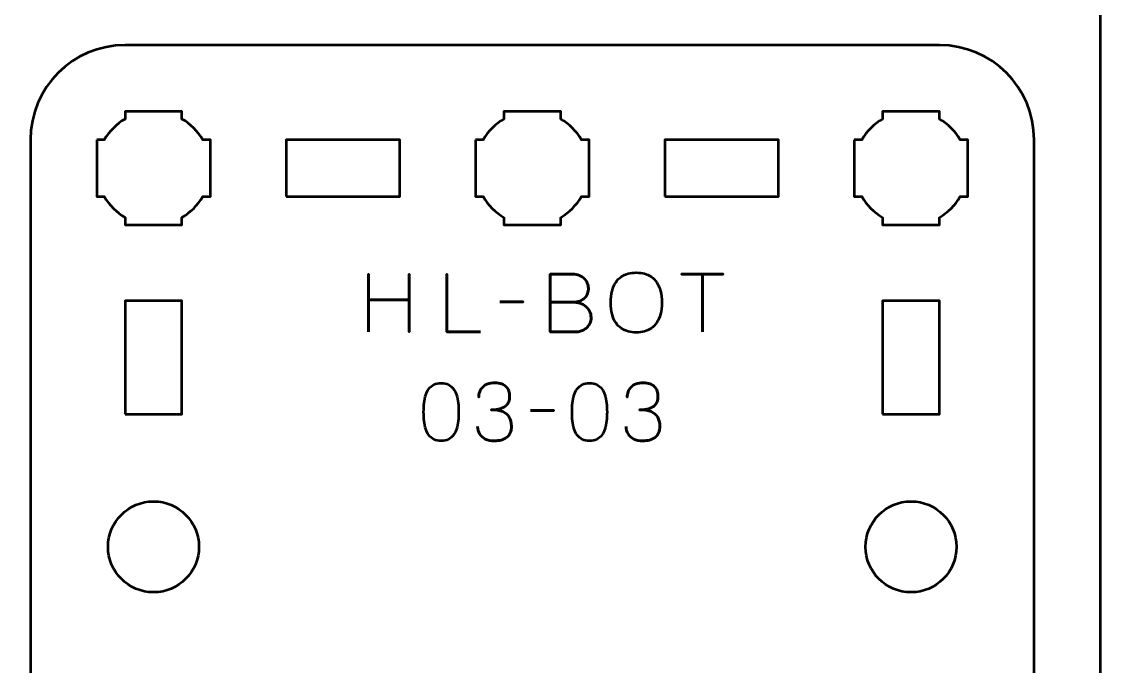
# Model space of a CAD drawing. Header units: centimetres. Extents: x -21 to 0, y -29.7 to 0.
# Drawn here: x -5.7 to 0, y -26.28 to -22.88 of the extents above; entities that cross this region are included whole.
import ezdxf

# ---------------------------------------------------------------- set-up
doc = ezdxf.new("R2010")
doc.units = ezdxf.units.CM
doc.header["$MEASUREMENT"] = 0
doc.layers.add('Layer 1', color=7, linetype='Continuous')

msp = doc.modelspace()

# ---------------------------------------------------------------- linework, layer by layer
at = {"layer": 'Layer 1', "lineweight": 53}
for points in [[(-5.15, -24.95), (-4.85, -24.95), (-4.85, -24.35), (-5.15, -24.35), (-5.15, -24.95)], [(-1.15, -24.95), (-0.85, -24.95), (-0.85, -24.35), (-1.15, -24.35), (-1.15, -24.95)]]:
    msp.add_lwpolyline(points, close=True, dxfattribs=at)
for centre in [(-5, -25.65), (-1, -25.65)]:
    msp.add_ellipse(centre, major_axis=(0, 0.24), ratio=1, dxfattribs=at)
at = {"layer": 'Layer 1', "color": 1, "lineweight": 53}
msp.add_open_spline([(-21.00003, -29.19995), (-21.00003, -29.19995), (-21.00003, -2.89992), (-21.00003, -2.89992), (-21.00003, -2.89992), (-21.00003, -2.81709), (-20.93286, -2.74992), (-20.85003, -2.74992), (-20.85003, -2.74992), (-20.7672, -2.74992), (-20.70003, -2.68275), (-20.70003, -2.59992), (-20.70003, -2.59992), (-20.70003, -2.51709), (-20.7672, -2.44992), (-20.85003, -2.44992), (-20.85003, -2.44992), (-20.93286, -2.44992), (-21.00003, -2.38275), (-21.00003, -2.29992), (-21.00003, -2.29992), (-21.00003, -2.21709), (-20.93286, -2.14992), (-20.85003, -2.14992), (-20.85003, -2.14992), (-20.7672, -2.14992), (-20.70003, -2.08275), (-20.70003, -1.99992), (-20.70003, -1.99992), (-20.70003, -1.91709), (-20.7672, -1.84992), (-20.85003, -1.84992), (-20.85003, -1.84992), (-20.93286, -1.84992), (-21.00003, -1.78275), (-21.00003, -1.69992), (-21.00003, -1.69992), (-21.00003, -1.61709), (-20.93286, -1.54992), (-20.85003, -1.54992), (-20.85003, -1.54992), (-20.7672, -1.54992), (-20.70003, -1.48275), (-20.70003, -1.39992), (-20.70003, -1.39992), (-20.70003, -1.31709), (-20.7672, -1.24992), (-20.85003, -1.24992), (-20.85003, -1.24992), (-20.93286, -1.24992), (-21.00003, -1.18275), (-21.00003, -1.09992), (-21.00003, -1.09992), (-21.00003, -1.09992), (-21.00003, -0.49992), (-21.00003, -0.49992), (-21.00003, -0.49992), (-21.00003, -0.22295), (-20.77694, 0.00004), (-20.49994, 0.00004), (-20.49994, 0.00004), (-20.49994, 0.00004), (-0.50008, 0.00004), (-0.50008, 0.00004), (-0.50008, 0.00004), (-0.22294, 0.00004), (0.00002, -0.22295), (0.00002, -0.49992), (0.00002, -0.49992), (0.00002, -0.49992), (0.00002, -29.19995), (0.00002, -29.19995), (0.00002, -29.19995), (0.00002, -29.47695), (-0.22294, -29.70004), (-0.50008, -29.70004), (-0.50008, -29.70004), (-0.50008, -29.70004), (-20.49994, -29.70004), (-20.49994, -29.70004), (-20.49994, -29.70004), (-20.77694, -29.70004), (-21.00003, -29.47695), (-21.00003, -29.19995)], degree=3, knots=[0, 0, 0, 0, 0.047619, 0.047619, 0.047619, 0.047619, 0.0952381, 0.0952381, 0.0952381, 0.0952381, 0.1428571, 0.1428571, 0.1428571, 0.1428571, 0.1904762, 0.1904762, 0.1904762, 0.1904762, 0.2380952, 0.2380952, 0.2380952, 0.2380952, 0.2857143, 0.2857143, 0.2857143, 0.2857143, 0.3333333, 0.3333333, 0.3333333, 0.3333333, 0.3809524, 0.3809524, 0.3809524, 0.3809524, 0.4285714, 0.4285714, 0.4285714, 0.4285714, 0.4761905, 0.4761905, 0.4761905, 0.4761905, 0.5238095, 0.5238095, 0.5238095, 0.5238095, 0.5714286, 0.5714286, 0.5714286, 0.5714286, 0.6190476, 0.6190476, 0.6190476, 0.6190476, 0.6666667, 0.6666667, 0.6666667, 0.6666667, 0.7142857, 0.7142857, 0.7142857, 0.7142857, 0.7619048, 0.7619048, 0.7619048, 0.7619048, 0.8095238, 0.8095238, 0.8095238, 0.8095238, 0.8571429, 0.8571429, 0.8571429, 0.8571429, 0.9047619, 0.9047619, 0.9047619, 0.9047619, 0.952381, 0.952381, 0.952381, 0.952381, 1, 1, 1, 1], dxfattribs=at)
at = {"layer": 'Layer 1', "color": 3, "lineweight": 53}
msp.add_open_spline([(-5.65, -27.8), (-5.65, -27.8), (-5.65, -23.5), (-5.65, -23.5), (-5.65, -23.5), (-5.65, -23.22391), (-5.42609, -23), (-5.15, -23), (-5.15, -23), (-5.15, -23), (-0.85, -23), (-0.85, -23), (-0.85, -23), (-0.57391, -23), (-0.35, -23.22391), (-0.35, -23.5), (-0.35, -23.5), (-0.35, -23.5), (-0.35, -27.8), (-0.35, -27.8), (-0.35, -27.8), (-0.35, -28.07609), (-0.57391, -28.3), (-0.85, -28.3), (-0.85, -28.3), (-0.85, -28.3), (-5.15, -28.3), (-5.15, -28.3), (-5.15, -28.3), (-5.42609, -28.3), (-5.65, -28.07609), (-5.65, -27.8)], degree=3, knots=[0, 0, 0, 0, 0.125, 0.125, 0.125, 0.125, 0.25, 0.25, 0.25, 0.25, 0.375, 0.375, 0.375, 0.375, 0.5, 0.5, 0.5, 0.5, 0.625, 0.625, 0.625, 0.625, 0.75, 0.75, 0.75, 0.75, 0.875, 0.875, 0.875, 0.875, 1, 1, 1, 1], dxfattribs=at)
at = {"layer": 'Layer 1', "lineweight": 53}
for points, knots in [([(-5.3, -23.5), (-5.3, -23.5), (-5.25985, -23.5), (-5.25985, -23.5), (-5.25985, -23.5), (-5.2335, -23.45447), (-5.19553, -23.4165), (-5.15, -23.39015), (-5.15, -23.39015), (-5.15, -23.39015), (-5.15, -23.35), (-5.15, -23.35), (-5.15, -23.35), (-5.15, -23.35), (-5, -23.35), (-5, -23.35), (-5, -23.35), (-5, -23.35), (-4.85, -23.35), (-4.85, -23.35), (-4.85, -23.35), (-4.85, -23.35), (-4.85, -23.39015), (-4.85, -23.39015), (-4.85, -23.39015), (-4.80447, -23.4165), (-4.7665, -23.45447), (-4.74015, -23.5), (-4.74015, -23.5), (-4.74015, -23.5), (-4.7, -23.5), (-4.7, -23.5), (-4.7, -23.5), (-4.7, -23.5), (-4.7, -23.65), (-4.7, -23.65), (-4.7, -23.65), (-4.7, -23.65), (-4.7, -23.8), (-4.7, -23.8), (-4.7, -23.8), (-4.7, -23.8), (-4.74015, -23.8), (-4.74015, -23.8), (-4.74015, -23.8), (-4.7665, -23.84553), (-4.80447, -23.8835), (-4.85, -23.90985), (-4.85, -23.90985), (-4.85, -23.90985), (-4.85, -23.95), (-4.85, -23.95), (-4.85, -23.95), (-4.85, -23.95), (-5, -23.95), (-5, -23.95), (-5, -23.95), (-5, -23.95), (-5.15, -23.95), (-5.15, -23.95), (-5.15, -23.95), (-5.15, -23.95), (-5.15, -23.90985), (-5.15, -23.90985), (-5.15, -23.90985), (-5.19553, -23.8835), (-5.2335, -23.84553), (-5.25985, -23.8), (-5.25985, -23.8), (-5.25985, -23.8), (-5.3, -23.8), (-5.3, -23.8), (-5.3, -23.8), (-5.3, -23.8), (-5.3, -23.65), (-5.3, -23.65), (-5.3, -23.65), (-5.3, -23.65), (-5.3, -23.5), (-5.3, -23.5)], [0, 0, 0, 0, 0.05, 0.05, 0.05, 0.05, 0.1, 0.1, 0.1, 0.1, 0.15, 0.15, 0.15, 0.15, 0.2, 0.2, 0.2, 0.2, 0.25, 0.25, 0.25, 0.25, 0.3, 0.3, 0.3, 0.3, 0.35, 0.35, 0.35, 0.35, 0.4, 0.4, 0.4, 0.4, 0.45, 0.45, 0.45, 0.45, 0.5, 0.5, 0.5, 0.5, 0.55, 0.55, 0.55, 0.55, 0.6, 0.6, 0.6, 0.6, 0.65, 0.65, 0.65, 0.65, 0.7, 0.7, 0.7, 0.7, 0.75, 0.75, 0.75, 0.75, 0.8, 0.8, 0.8, 0.8, 0.85, 0.85, 0.85, 0.85, 0.9, 0.9, 0.9, 0.9, 0.95, 0.95, 0.95, 0.95, 1, 1, 1, 1]), ([(-3.3, -23.5), (-3.3, -23.5), (-3.25985, -23.5), (-3.25985, -23.5), (-3.25985, -23.5), (-3.2335, -23.45447), (-3.19553, -23.4165), (-3.15, -23.39015), (-3.15, -23.39015), (-3.15, -23.39015), (-3.15, -23.35), (-3.15, -23.35), (-3.15, -23.35), (-3.15, -23.35), (-3, -23.35), (-3, -23.35), (-3, -23.35), (-3, -23.35), (-2.85, -23.35), (-2.85, -23.35), (-2.85, -23.35), (-2.85, -23.35), (-2.85, -23.39015), (-2.85, -23.39015), (-2.85, -23.39015), (-2.80447, -23.4165), (-2.7665, -23.45447), (-2.74015, -23.5), (-2.74015, -23.5), (-2.74015, -23.5), (-2.7, -23.5), (-2.7, -23.5), (-2.7, -23.5), (-2.7, -23.5), (-2.7, -23.65), (-2.7, -23.65), (-2.7, -23.65), (-2.7, -23.65), (-2.7, -23.8), (-2.7, -23.8), (-2.7, -23.8), (-2.7, -23.8), (-2.74015, -23.8), (-2.74015, -23.8), (-2.74015, -23.8), (-2.7665, -23.84553), (-2.80447, -23.8835), (-2.85, -23.90985), (-2.85, -23.90985), (-2.85, -23.90985), (-2.85, -23.95), (-2.85, -23.95), (-2.85, -23.95), (-2.85, -23.95), (-3, -23.95), (-3, -23.95), (-3, -23.95), (-3, -23.95), (-3.15, -23.95), (-3.15, -23.95), (-3.15, -23.95), (-3.15, -23.95), (-3.15, -23.90985), (-3.15, -23.90985), (-3.15, -23.90985), (-3.19553, -23.8835), (-3.2335, -23.84553), (-3.25985, -23.8), (-3.25985, -23.8), (-3.25985, -23.8), (-3.3, -23.8), (-3.3, -23.8), (-3.3, -23.8), (-3.3, -23.8), (-3.3, -23.65), (-3.3, -23.65), (-3.3, -23.65), (-3.3, -23.65), (-3.3, -23.5), (-3.3, -23.5)], [0, 0, 0, 0, 0.05, 0.05, 0.05, 0.05, 0.1, 0.1, 0.1, 0.1, 0.15, 0.15, 0.15, 0.15, 0.2, 0.2, 0.2, 0.2, 0.25, 0.25, 0.25, 0.25, 0.3, 0.3, 0.3, 0.3, 0.35, 0.35, 0.35, 0.35, 0.4, 0.4, 0.4, 0.4, 0.45, 0.45, 0.45, 0.45, 0.5, 0.5, 0.5, 0.5, 0.55, 0.55, 0.55, 0.55, 0.6, 0.6, 0.6, 0.6, 0.65, 0.65, 0.65, 0.65, 0.7, 0.7, 0.7, 0.7, 0.75, 0.75, 0.75, 0.75, 0.8, 0.8, 0.8, 0.8, 0.85, 0.85, 0.85, 0.85, 0.9, 0.9, 0.9, 0.9, 0.95, 0.95, 0.95, 0.95, 1, 1, 1, 1]), ([(-1.3, -23.5), (-1.3, -23.5), (-1.25985, -23.5), (-1.25985, -23.5), (-1.25985, -23.5), (-1.2335, -23.45447), (-1.19553, -23.4165), (-1.15, -23.39015), (-1.15, -23.39015), (-1.15, -23.39015), (-1.15, -23.35), (-1.15, -23.35), (-1.15, -23.35), (-1.15, -23.35), (-1, -23.35), (-1, -23.35), (-1, -23.35), (-1, -23.35), (-0.85, -23.35), (-0.85, -23.35), (-0.85, -23.35), (-0.85, -23.35), (-0.85, -23.39015), (-0.85, -23.39015), (-0.85, -23.39015), (-0.80447, -23.4165), (-0.7665, -23.45447), (-0.74015, -23.5), (-0.74015, -23.5), (-0.74015, -23.5), (-0.7, -23.5), (-0.7, -23.5), (-0.7, -23.5), (-0.7, -23.5), (-0.7, -23.65), (-0.7, -23.65), (-0.7, -23.65), (-0.7, -23.65), (-0.7, -23.8), (-0.7, -23.8), (-0.7, -23.8), (-0.7, -23.8), (-0.74015, -23.8), (-0.74015, -23.8), (-0.74015, -23.8), (-0.7665, -23.84553), (-0.80447, -23.8835), (-0.85, -23.90985), (-0.85, -23.90985), (-0.85, -23.90985), (-0.85, -23.95), (-0.85, -23.95), (-0.85, -23.95), (-0.85, -23.95), (-1, -23.95), (-1, -23.95), (-1, -23.95), (-1, -23.95), (-1.15, -23.95), (-1.15, -23.95), (-1.15, -23.95), (-1.15, -23.95), (-1.15, -23.90985), (-1.15, -23.90985), (-1.15, -23.90985), (-1.19553, -23.8835), (-1.2335, -23.84553), (-1.25985, -23.8), (-1.25985, -23.8), (-1.25985, -23.8), (-1.3, -23.8), (-1.3, -23.8), (-1.3, -23.8), (-1.3, -23.8), (-1.3, -23.65), (-1.3, -23.65), (-1.3, -23.65), (-1.3, -23.65), (-1.3, -23.5), (-1.3, -23.5)], [0, 0, 0, 0, 0.05, 0.05, 0.05, 0.05, 0.1, 0.1, 0.1, 0.1, 0.15, 0.15, 0.15, 0.15, 0.2, 0.2, 0.2, 0.2, 0.25, 0.25, 0.25, 0.25, 0.3, 0.3, 0.3, 0.3, 0.35, 0.35, 0.35, 0.35, 0.4, 0.4, 0.4, 0.4, 0.45, 0.45, 0.45, 0.45, 0.5, 0.5, 0.5, 0.5, 0.55, 0.55, 0.55, 0.55, 0.6, 0.6, 0.6, 0.6, 0.65, 0.65, 0.65, 0.65, 0.7, 0.7, 0.7, 0.7, 0.75, 0.75, 0.75, 0.75, 0.8, 0.8, 0.8, 0.8, 0.85, 0.85, 0.85, 0.85, 0.9, 0.9, 0.9, 0.9, 0.95, 0.95, 0.95, 0.95, 1, 1, 1, 1]), ([(-4.3, -23.8), (-4.3, -23.8), (-4.3, -23.5), (-4.3, -23.5), (-4.3, -23.5), (-4.3, -23.5), (-3.7, -23.5), (-3.7, -23.5), (-3.7, -23.5), (-3.7, -23.5), (-3.7, -23.8), (-3.7, -23.8), (-3.7, -23.8), (-3.7, -23.8), (-4.3, -23.8), (-4.3, -23.8)], [0, 0, 0, 0, 0.25, 0.25, 0.25, 0.25, 0.5, 0.5, 0.5, 0.5, 0.75, 0.75, 0.75, 0.75, 1, 1, 1, 1]), ([(-2.3, -23.8), (-2.3, -23.8), (-2.3, -23.5), (-2.3, -23.5), (-2.3, -23.5), (-2.3, -23.5), (-1.7, -23.5), (-1.7, -23.5), (-1.7, -23.5), (-1.7, -23.5), (-1.7, -23.8), (-1.7, -23.8), (-1.7, -23.8), (-1.7, -23.8), (-2.3, -23.8), (-2.3, -23.8)], [0, 0, 0, 0, 0.25, 0.25, 0.25, 0.25, 0.5, 0.5, 0.5, 0.5, 0.75, 0.75, 0.75, 0.75, 1, 1, 1, 1])]:
    msp.add_open_spline(points, degree=3, knots=knots, dxfattribs=at)
at = {"layer": 'Layer 1', "color": 5, "lineweight": 53}
for points, knots in [([(-3.86507, -24.51494), (-3.86507, -24.51494), (-3.86507, -24.34603), (-3.86507, -24.34603), (-3.86507, -24.34603), (-3.86507, -24.34603), (-3.6496, -24.34603), (-3.6496, -24.34603), (-3.6496, -24.34603), (-3.6496, -24.34603), (-3.6496, -24.51494), (-3.6496, -24.51494), (-3.6496, -24.51494), (-3.6496, -24.51494), (-3.6496, -24.21014), (-3.6496, -24.21014), (-3.6496, -24.21014), (-3.6496, -24.21014), (-3.6496, -24.34603), (-3.6496, -24.34603), (-3.6496, -24.34603), (-3.6496, -24.34603), (-3.86507, -24.34603), (-3.86507, -24.34603), (-3.86507, -24.34603), (-3.86507, -24.34603), (-3.86507, -24.21014), (-3.86507, -24.21014), (-3.86507, -24.21014), (-3.86507, -24.21014), (-3.86507, -24.51494), (-3.86507, -24.51494)], [0, 0, 0, 0, 0.125, 0.125, 0.125, 0.125, 0.25, 0.25, 0.25, 0.25, 0.375, 0.375, 0.375, 0.375, 0.5, 0.5, 0.5, 0.5, 0.625, 0.625, 0.625, 0.625, 0.75, 0.75, 0.75, 0.75, 0.875, 0.875, 0.875, 0.875, 1, 1, 1, 1]), ([(-3.27368, -24.51494), (-3.27368, -24.51494), (-3.4519, -24.51494), (-3.4519, -24.51494), (-3.4519, -24.51494), (-3.4519, -24.51494), (-3.4519, -24.20972), (-3.4519, -24.20972), (-3.4519, -24.20972), (-3.4519, -24.20972), (-3.4519, -24.51494), (-3.4519, -24.51494), (-3.4519, -24.51494), (-3.4519, -24.51494), (-3.27368, -24.51494), (-3.27368, -24.51494)], [0, 0, 0, 0, 0.25, 0.25, 0.25, 0.25, 0.5, 0.5, 0.5, 0.5, 0.75, 0.75, 0.75, 0.75, 1, 1, 1, 1]), ([(-2.90581, -24.35788), (-2.90581, -24.35788), (-2.78855, -24.35788), (-2.78855, -24.35788), (-2.78855, -24.35788), (-2.77331, -24.35781), (-2.76033, -24.3557), (-2.74939, -24.35153), (-2.74939, -24.35153), (-2.73852, -24.34744), (-2.72971, -24.34187), (-2.72286, -24.33488), (-2.72286, -24.33488), (-2.71602, -24.3279), (-2.71108, -24.32), (-2.70797, -24.31125), (-2.70797, -24.31125), (-2.70494, -24.30257), (-2.70353, -24.29354), (-2.70388, -24.28423), (-2.70388, -24.28423), (-2.70431, -24.27491), (-2.70628, -24.26588), (-2.70981, -24.25706), (-2.70981, -24.25706), (-2.71327, -24.24824), (-2.71849, -24.24027), (-2.72533, -24.23314), (-2.72533, -24.23314), (-2.73217, -24.22602), (-2.74071, -24.22037), (-2.75108, -24.21621), (-2.75108, -24.21621), (-2.76146, -24.21198), (-2.77366, -24.20979), (-2.7877, -24.20972), (-2.7877, -24.20972), (-2.7877, -24.20972), (-2.90581, -24.20972), (-2.90581, -24.20972), (-2.90581, -24.20972), (-2.90581, -24.20972), (-2.90581, -24.51494), (-2.90581, -24.51494), (-2.90581, -24.51494), (-2.90581, -24.51494), (-2.77585, -24.51494), (-2.77585, -24.51494), (-2.77585, -24.51494), (-2.76371, -24.51494), (-2.75242, -24.51318), (-2.74198, -24.50972), (-2.74198, -24.50972), (-2.73154, -24.50619), (-2.72244, -24.50118), (-2.71454, -24.49448), (-2.71454, -24.49448), (-2.7067, -24.48785), (-2.70057, -24.4798), (-2.69619, -24.47028), (-2.69619, -24.47028), (-2.69182, -24.46075), (-2.68956, -24.44996), (-2.68949, -24.43789), (-2.68949, -24.43789), (-2.68977, -24.42576), (-2.69231, -24.41482), (-2.69718, -24.40502), (-2.69718, -24.40502), (-2.70205, -24.39521), (-2.70882, -24.38681), (-2.71757, -24.37976), (-2.71757, -24.37976), (-2.72632, -24.37277), (-2.73676, -24.36734), (-2.74876, -24.3636), (-2.74876, -24.3636), (-2.76075, -24.35986), (-2.77401, -24.35796), (-2.78855, -24.35788), (-2.78855, -24.35788), (-2.77401, -24.35796), (-2.76075, -24.35986), (-2.74876, -24.3636), (-2.74876, -24.3636), (-2.73676, -24.36734), (-2.72632, -24.37277), (-2.71757, -24.37976), (-2.71757, -24.37976), (-2.70882, -24.38681), (-2.70205, -24.39521), (-2.69718, -24.40502), (-2.69718, -24.40502), (-2.69231, -24.41482), (-2.68977, -24.42576), (-2.68949, -24.43789), (-2.68949, -24.43789), (-2.68956, -24.44996), (-2.69182, -24.46075), (-2.69619, -24.47028), (-2.69619, -24.47028), (-2.70057, -24.4798), (-2.7067, -24.48785), (-2.71454, -24.49448), (-2.71454, -24.49448), (-2.72244, -24.50118), (-2.73154, -24.50619), (-2.74198, -24.50972), (-2.74198, -24.50972), (-2.75242, -24.51318), (-2.76371, -24.51494), (-2.77585, -24.51494), (-2.77585, -24.51494), (-2.77585, -24.51494), (-2.90581, -24.51494), (-2.90581, -24.51494), (-2.90581, -24.51494), (-2.90581, -24.51494), (-2.90581, -24.20972), (-2.90581, -24.20972), (-2.90581, -24.20972), (-2.90581, -24.20972), (-2.7877, -24.20972), (-2.7877, -24.20972), (-2.7877, -24.20972), (-2.77366, -24.20979), (-2.76146, -24.21198), (-2.75108, -24.21621), (-2.75108, -24.21621), (-2.74071, -24.22037), (-2.73217, -24.22602), (-2.72533, -24.23314), (-2.72533, -24.23314), (-2.71849, -24.24027), (-2.71327, -24.24824), (-2.70981, -24.25706), (-2.70981, -24.25706), (-2.70628, -24.26588), (-2.70431, -24.27491), (-2.70388, -24.28423), (-2.70388, -24.28423), (-2.70353, -24.29354), (-2.70494, -24.30257), (-2.70797, -24.31125), (-2.70797, -24.31125), (-2.71108, -24.32), (-2.71602, -24.3279), (-2.72286, -24.33488), (-2.72286, -24.33488), (-2.72971, -24.34187), (-2.73852, -24.34744), (-2.74939, -24.35153), (-2.74939, -24.35153), (-2.76033, -24.3557), (-2.77331, -24.35781), (-2.78855, -24.35788), (-2.78855, -24.35788), (-2.78855, -24.35788), (-2.90581, -24.35788), (-2.90581, -24.35788)], [0, 0, 0, 0, 0.025, 0.025, 0.025, 0.025, 0.05, 0.05, 0.05, 0.05, 0.075, 0.075, 0.075, 0.075, 0.1, 0.1, 0.1, 0.1, 0.125, 0.125, 0.125, 0.125, 0.15, 0.15, 0.15, 0.15, 0.175, 0.175, 0.175, 0.175, 0.2, 0.2, 0.2, 0.2, 0.225, 0.225, 0.225, 0.225, 0.25, 0.25, 0.25, 0.25, 0.275, 0.275, 0.275, 0.275, 0.3, 0.3, 0.3, 0.3, 0.325, 0.325, 0.325, 0.325, 0.35, 0.35, 0.35, 0.35, 0.375, 0.375, 0.375, 0.375, 0.4, 0.4, 0.4, 0.4, 0.425, 0.425, 0.425, 0.425, 0.45, 0.45, 0.45, 0.45, 0.475, 0.475, 0.475, 0.475, 0.5, 0.5, 0.5, 0.5, 0.525, 0.525, 0.525, 0.525, 0.55, 0.55, 0.55, 0.55, 0.575, 0.575, 0.575, 0.575, 0.6, 0.6, 0.6, 0.6, 0.625, 0.625, 0.625, 0.625, 0.65, 0.65, 0.65, 0.65, 0.675, 0.675, 0.675, 0.675, 0.7, 0.7, 0.7, 0.7, 0.725, 0.725, 0.725, 0.725, 0.75, 0.75, 0.75, 0.75, 0.775, 0.775, 0.775, 0.775, 0.8, 0.8, 0.8, 0.8, 0.825, 0.825, 0.825, 0.825, 0.85, 0.85, 0.85, 0.85, 0.875, 0.875, 0.875, 0.875, 0.9, 0.9, 0.9, 0.9, 0.925, 0.925, 0.925, 0.925, 0.95, 0.95, 0.95, 0.95, 0.975, 0.975, 0.975, 0.975, 1, 1, 1, 1]), ([(-2.45073, -24.51748), (-2.43584, -24.51755), (-2.42173, -24.51579), (-2.40826, -24.51233), (-2.40826, -24.51233), (-2.39485, -24.5088), (-2.38258, -24.5033), (-2.37136, -24.49568), (-2.37136, -24.49568), (-2.36014, -24.48813), (-2.3504, -24.47818), (-2.34215, -24.4659), (-2.34215, -24.4659), (-2.33389, -24.45363), (-2.32754, -24.43874), (-2.32303, -24.42124), (-2.32303, -24.42124), (-2.31844, -24.40375), (-2.31618, -24.38335), (-2.31611, -24.36), (-2.31611, -24.36), (-2.31618, -24.33665), (-2.31844, -24.31626), (-2.32303, -24.29869), (-2.32303, -24.29869), (-2.32754, -24.28112), (-2.33389, -24.26616), (-2.34215, -24.25382), (-2.34215, -24.25382), (-2.3504, -24.24147), (-2.36014, -24.23145), (-2.37136, -24.22376), (-2.37136, -24.22376), (-2.38258, -24.21607), (-2.39485, -24.2105), (-2.40826, -24.2069), (-2.40826, -24.2069), (-2.42173, -24.20337), (-2.43584, -24.20161), (-2.45073, -24.20168), (-2.45073, -24.20168), (-2.46562, -24.20161), (-2.47973, -24.20337), (-2.49321, -24.2069), (-2.49321, -24.2069), (-2.50661, -24.2105), (-2.51889, -24.21607), (-2.53011, -24.22376), (-2.53011, -24.22376), (-2.54132, -24.23145), (-2.55106, -24.24147), (-2.55932, -24.25382), (-2.55932, -24.25382), (-2.56757, -24.26616), (-2.57392, -24.28112), (-2.57844, -24.29869), (-2.57844, -24.29869), (-2.58302, -24.31626), (-2.58528, -24.33665), (-2.58535, -24.36), (-2.58535, -24.36), (-2.58528, -24.38335), (-2.58302, -24.40375), (-2.57844, -24.42124), (-2.57844, -24.42124), (-2.57392, -24.43874), (-2.56757, -24.45363), (-2.55932, -24.4659), (-2.55932, -24.4659), (-2.55106, -24.47818), (-2.54132, -24.48813), (-2.53011, -24.49568), (-2.53011, -24.49568), (-2.51889, -24.5033), (-2.50661, -24.5088), (-2.49321, -24.51233), (-2.49321, -24.51233), (-2.47973, -24.51579), (-2.46562, -24.51755), (-2.45073, -24.51748)], [0, 0, 0, 0, 0.05, 0.05, 0.05, 0.05, 0.1, 0.1, 0.1, 0.1, 0.15, 0.15, 0.15, 0.15, 0.2, 0.2, 0.2, 0.2, 0.25, 0.25, 0.25, 0.25, 0.3, 0.3, 0.3, 0.3, 0.35, 0.35, 0.35, 0.35, 0.4, 0.4, 0.4, 0.4, 0.45, 0.45, 0.45, 0.45, 0.5, 0.5, 0.5, 0.5, 0.55, 0.55, 0.55, 0.55, 0.6, 0.6, 0.6, 0.6, 0.65, 0.65, 0.65, 0.65, 0.7, 0.7, 0.7, 0.7, 0.75, 0.75, 0.75, 0.75, 0.8, 0.8, 0.8, 0.8, 0.85, 0.85, 0.85, 0.85, 0.9, 0.9, 0.9, 0.9, 0.95, 0.95, 0.95, 0.95, 1, 1, 1, 1]), ([(-2.45073, -24.51748), (-2.43584, -24.51755), (-2.42173, -24.51579), (-2.40826, -24.51233), (-2.40826, -24.51233), (-2.39485, -24.5088), (-2.38258, -24.5033), (-2.37136, -24.49568), (-2.37136, -24.49568), (-2.36014, -24.48813), (-2.3504, -24.47818), (-2.34215, -24.4659), (-2.34215, -24.4659), (-2.33389, -24.45363), (-2.32754, -24.43874), (-2.32303, -24.42124), (-2.32303, -24.42124), (-2.31844, -24.40375), (-2.31618, -24.38335), (-2.31611, -24.36), (-2.31611, -24.36), (-2.31618, -24.33665), (-2.31844, -24.31626), (-2.32303, -24.29869), (-2.32303, -24.29869), (-2.32754, -24.28112), (-2.33389, -24.26616), (-2.34215, -24.25382), (-2.34215, -24.25382), (-2.3504, -24.24147), (-2.36014, -24.23145), (-2.37136, -24.22376), (-2.37136, -24.22376), (-2.38258, -24.21607), (-2.39485, -24.2105), (-2.40826, -24.2069), (-2.40826, -24.2069), (-2.42173, -24.20337), (-2.43584, -24.20161), (-2.45073, -24.20168), (-2.45073, -24.20168), (-2.46562, -24.20161), (-2.47973, -24.20337), (-2.49321, -24.2069), (-2.49321, -24.2069), (-2.50661, -24.2105), (-2.51889, -24.21607), (-2.53011, -24.22376), (-2.53011, -24.22376), (-2.54132, -24.23145), (-2.55106, -24.24147), (-2.55932, -24.25382), (-2.55932, -24.25382), (-2.56757, -24.26616), (-2.57392, -24.28112), (-2.57844, -24.29869), (-2.57844, -24.29869), (-2.58302, -24.31626), (-2.58528, -24.33665), (-2.58535, -24.36), (-2.58535, -24.36), (-2.58528, -24.38335), (-2.58302, -24.40375), (-2.57844, -24.42124), (-2.57844, -24.42124), (-2.57392, -24.43874), (-2.56757, -24.45363), (-2.55932, -24.4659), (-2.55932, -24.4659), (-2.55106, -24.47818), (-2.54132, -24.48813), (-2.53011, -24.49568), (-2.53011, -24.49568), (-2.51889, -24.5033), (-2.50661, -24.5088), (-2.49321, -24.51233), (-2.49321, -24.51233), (-2.47973, -24.51579), (-2.46562, -24.51755), (-2.45073, -24.51748)], [0, 0, 0, 0, 0.05, 0.05, 0.05, 0.05, 0.1, 0.1, 0.1, 0.1, 0.15, 0.15, 0.15, 0.15, 0.2, 0.2, 0.2, 0.2, 0.25, 0.25, 0.25, 0.25, 0.3, 0.3, 0.3, 0.3, 0.35, 0.35, 0.35, 0.35, 0.4, 0.4, 0.4, 0.4, 0.45, 0.45, 0.45, 0.45, 0.5, 0.5, 0.5, 0.5, 0.55, 0.55, 0.55, 0.55, 0.6, 0.6, 0.6, 0.6, 0.65, 0.65, 0.65, 0.65, 0.7, 0.7, 0.7, 0.7, 0.75, 0.75, 0.75, 0.75, 0.8, 0.8, 0.8, 0.8, 0.85, 0.85, 0.85, 0.85, 0.9, 0.9, 0.9, 0.9, 0.95, 0.95, 0.95, 0.95, 1, 1, 1, 1]), ([(-2.10191, -24.51494), (-2.10191, -24.51494), (-2.10191, -24.20972), (-2.10191, -24.20972), (-2.10191, -24.20972), (-2.10191, -24.20972), (-2.21155, -24.20972), (-2.21155, -24.20972), (-2.21155, -24.20972), (-2.21155, -24.20972), (-1.99142, -24.20972), (-1.99142, -24.20972), (-1.99142, -24.20972), (-1.99142, -24.20972), (-2.10191, -24.20972), (-2.10191, -24.20972), (-2.10191, -24.20972), (-2.10191, -24.20972), (-2.10191, -24.51494), (-2.10191, -24.51494)], [0, 0, 0, 0, 0.2, 0.2, 0.2, 0.2, 0.4, 0.4, 0.4, 0.4, 0.6, 0.6, 0.6, 0.6, 0.8, 0.8, 0.8, 0.8, 1, 1, 1, 1]), ([(-3.17166, -24.35534), (-3.17166, -24.35534), (-3.04847, -24.35534), (-3.04847, -24.35534), (-3.04847, -24.35534), (-3.04847, -24.35534), (-3.17166, -24.35534), (-3.17166, -24.35534)], [0, 0, 0, 0, 0.5, 0.5, 0.5, 0.5, 1, 1, 1, 1]), ([(-3.48132, -25.09025), (-3.46651, -25.09018), (-3.45374, -25.08757), (-3.44308, -25.08249), (-3.44308, -25.08249), (-3.4325, -25.07741), (-3.42368, -25.07014), (-3.41663, -25.0609), (-3.41663, -25.0609), (-3.40964, -25.05159), (-3.40414, -25.04058), (-3.40005, -25.02788), (-3.40005, -25.02788), (-3.39602, -25.01518), (-3.39313, -25.00128), (-3.39151, -24.98604), (-3.39151, -24.98604), (-3.38981, -24.9708), (-3.38897, -24.95478), (-3.38904, -24.93785), (-3.38904, -24.93785), (-3.38897, -24.92099), (-3.38981, -24.90497), (-3.39151, -24.8898), (-3.39151, -24.8898), (-3.39313, -24.87463), (-3.39602, -24.86066), (-3.40005, -24.84796), (-3.40005, -24.84796), (-3.40414, -24.83533), (-3.40964, -24.82433), (-3.41663, -24.81494), (-3.41663, -24.81494), (-3.42368, -24.80563), (-3.4325, -24.79836), (-3.44308, -24.79328), (-3.44308, -24.79328), (-3.45374, -24.78813), (-3.46651, -24.78552), (-3.48132, -24.78545), (-3.48132, -24.78545), (-3.49614, -24.78552), (-3.50891, -24.78813), (-3.51957, -24.79328), (-3.51957, -24.79328), (-3.53015, -24.79836), (-3.53897, -24.80563), (-3.54602, -24.81494), (-3.54602, -24.81494), (-3.55301, -24.82433), (-3.55851, -24.83533), (-3.5626, -24.84796), (-3.5626, -24.84796), (-3.56663, -24.86066), (-3.56952, -24.87463), (-3.57114, -24.8898), (-3.57114, -24.8898), (-3.57283, -24.90497), (-3.57368, -24.92099), (-3.57361, -24.93785), (-3.57361, -24.93785), (-3.57368, -24.95478), (-3.57283, -24.9708), (-3.57114, -24.98604), (-3.57114, -24.98604), (-3.56952, -25.00128), (-3.56663, -25.01518), (-3.5626, -25.02788), (-3.5626, -25.02788), (-3.55851, -25.04058), (-3.55301, -25.05159), (-3.54602, -25.0609), (-3.54602, -25.0609), (-3.53897, -25.07014), (-3.53015, -25.07741), (-3.51957, -25.08249), (-3.51957, -25.08249), (-3.50891, -25.08757), (-3.49614, -25.09018), (-3.48132, -25.09025)], [0, 0, 0, 0, 0.05, 0.05, 0.05, 0.05, 0.1, 0.1, 0.1, 0.1, 0.15, 0.15, 0.15, 0.15, 0.2, 0.2, 0.2, 0.2, 0.25, 0.25, 0.25, 0.25, 0.3, 0.3, 0.3, 0.3, 0.35, 0.35, 0.35, 0.35, 0.4, 0.4, 0.4, 0.4, 0.45, 0.45, 0.45, 0.45, 0.5, 0.5, 0.5, 0.5, 0.55, 0.55, 0.55, 0.55, 0.6, 0.6, 0.6, 0.6, 0.65, 0.65, 0.65, 0.65, 0.7, 0.7, 0.7, 0.7, 0.75, 0.75, 0.75, 0.75, 0.8, 0.8, 0.8, 0.8, 0.85, 0.85, 0.85, 0.85, 0.9, 0.9, 0.9, 0.9, 0.95, 0.95, 0.95, 0.95, 1, 1, 1, 1]), ([(-3.48132, -25.09025), (-3.46651, -25.09018), (-3.45374, -25.08757), (-3.44308, -25.08249), (-3.44308, -25.08249), (-3.4325, -25.07741), (-3.42368, -25.07014), (-3.41663, -25.0609), (-3.41663, -25.0609), (-3.40964, -25.05159), (-3.40414, -25.04058), (-3.40005, -25.02788), (-3.40005, -25.02788), (-3.39602, -25.01518), (-3.39313, -25.00128), (-3.39151, -24.98604), (-3.39151, -24.98604), (-3.38981, -24.9708), (-3.38897, -24.95478), (-3.38904, -24.93785), (-3.38904, -24.93785), (-3.38897, -24.92099), (-3.38981, -24.90497), (-3.39151, -24.8898), (-3.39151, -24.8898), (-3.39313, -24.87463), (-3.39602, -24.86066), (-3.40005, -24.84796), (-3.40005, -24.84796), (-3.40414, -24.83533), (-3.40964, -24.82433), (-3.41663, -24.81494), (-3.41663, -24.81494), (-3.42368, -24.80563), (-3.4325, -24.79836), (-3.44308, -24.79328), (-3.44308, -24.79328), (-3.45374, -24.78813), (-3.46651, -24.78552), (-3.48132, -24.78545), (-3.48132, -24.78545), (-3.49614, -24.78552), (-3.50891, -24.78813), (-3.51957, -24.79328), (-3.51957, -24.79328), (-3.53015, -24.79836), (-3.53897, -24.80563), (-3.54602, -24.81494), (-3.54602, -24.81494), (-3.55301, -24.82433), (-3.55851, -24.83533), (-3.5626, -24.84796), (-3.5626, -24.84796), (-3.56663, -24.86066), (-3.56952, -24.87463), (-3.57114, -24.8898), (-3.57114, -24.8898), (-3.57283, -24.90497), (-3.57368, -24.92099), (-3.57361, -24.93785), (-3.57361, -24.93785), (-3.57368, -24.95478), (-3.57283, -24.9708), (-3.57114, -24.98604), (-3.57114, -24.98604), (-3.56952, -25.00128), (-3.56663, -25.01518), (-3.5626, -25.02788), (-3.5626, -25.02788), (-3.55851, -25.04058), (-3.55301, -25.05159), (-3.54602, -25.0609), (-3.54602, -25.0609), (-3.53897, -25.07014), (-3.53015, -25.07741), (-3.51957, -25.08249), (-3.51957, -25.08249), (-3.50891, -25.08757), (-3.49614, -25.09018), (-3.48132, -25.09025)], [0, 0, 0, 0, 0.05, 0.05, 0.05, 0.05, 0.1, 0.1, 0.1, 0.1, 0.15, 0.15, 0.15, 0.15, 0.2, 0.2, 0.2, 0.2, 0.25, 0.25, 0.25, 0.25, 0.3, 0.3, 0.3, 0.3, 0.35, 0.35, 0.35, 0.35, 0.4, 0.4, 0.4, 0.4, 0.45, 0.45, 0.45, 0.45, 0.5, 0.5, 0.5, 0.5, 0.55, 0.55, 0.55, 0.55, 0.6, 0.6, 0.6, 0.6, 0.65, 0.65, 0.65, 0.65, 0.7, 0.7, 0.7, 0.7, 0.75, 0.75, 0.75, 0.75, 0.8, 0.8, 0.8, 0.8, 0.85, 0.85, 0.85, 0.85, 0.9, 0.9, 0.9, 0.9, 0.95, 0.95, 0.95, 0.95, 1, 1, 1, 1]), ([(-3.28871, -25.01363), (-3.28864, -25.02887), (-3.28511, -25.04213), (-3.27813, -25.05363), (-3.27813, -25.05363), (-3.27114, -25.06506), (-3.26119, -25.07402), (-3.24821, -25.08044), (-3.24821, -25.08044), (-3.23523, -25.08686), (-3.21964, -25.09011), (-3.2015, -25.09025), (-3.2015, -25.09025), (-3.18789, -25.09025), (-3.17554, -25.08884), (-3.16432, -25.08588), (-3.16432, -25.08588), (-3.15317, -25.08291), (-3.14358, -25.07833), (-3.13546, -25.07205), (-3.13546, -25.07205), (-3.12735, -25.06577), (-3.12114, -25.05765), (-3.1167, -25.04778), (-3.1167, -25.04778), (-3.11232, -25.03783), (-3.11014, -25.0259), (-3.11007, -25.01193), (-3.11007, -25.01193), (-3.10999, -24.99331), (-3.1138, -24.97757), (-3.12135, -24.9648), (-3.12135, -24.9648), (-3.1289, -24.95203), (-3.14062, -24.94244), (-3.15635, -24.93588), (-3.15635, -24.93588), (-3.17208, -24.92931), (-3.19226, -24.926), (-3.21674, -24.926), (-3.21674, -24.926), (-3.19847, -24.92607), (-3.18316, -24.92438), (-3.17067, -24.92092), (-3.17067, -24.92092), (-3.15825, -24.91746), (-3.14831, -24.91259), (-3.14083, -24.90624), (-3.14083, -24.90624), (-3.13335, -24.89996), (-3.12792, -24.89248), (-3.12467, -24.88388), (-3.12467, -24.88388), (-3.12135, -24.87534), (-3.11973, -24.86596), (-3.1198, -24.85573), (-3.1198, -24.85573), (-3.11973, -24.84549), (-3.12114, -24.83604), (-3.12396, -24.82729), (-3.12396, -24.82729), (-3.12672, -24.81854), (-3.13123, -24.81085), (-3.13737, -24.80429), (-3.13737, -24.80429), (-3.14351, -24.79773), (-3.15162, -24.79258), (-3.16157, -24.78891), (-3.16157, -24.78891), (-3.17159, -24.78524), (-3.1838, -24.78341), (-3.19812, -24.78334), (-3.19812, -24.78334), (-3.21237, -24.78341), (-3.22486, -24.78552), (-3.23544, -24.78962), (-3.23544, -24.78962), (-3.2461, -24.79371), (-3.25484, -24.79928), (-3.2619, -24.80641), (-3.2619, -24.80641), (-3.26888, -24.81353), (-3.27411, -24.82165), (-3.27756, -24.83082), (-3.27756, -24.83082), (-3.28109, -24.83999), (-3.28278, -24.84973), (-3.28278, -24.85996), (-3.28278, -24.85996), (-3.28278, -24.84973), (-3.28109, -24.83999), (-3.27756, -24.83082), (-3.27756, -24.83082), (-3.27411, -24.82165), (-3.26888, -24.81353), (-3.2619, -24.80641), (-3.2619, -24.80641), (-3.25484, -24.79928), (-3.2461, -24.79371), (-3.23544, -24.78962), (-3.23544, -24.78962), (-3.22486, -24.78552), (-3.21237, -24.78341), (-3.19812, -24.78334), (-3.19812, -24.78334), (-3.1838, -24.78341), (-3.17159, -24.78524), (-3.16157, -24.78891), (-3.16157, -24.78891), (-3.15162, -24.79258), (-3.14351, -24.79773), (-3.13737, -24.80429), (-3.13737, -24.80429), (-3.13123, -24.81085), (-3.12672, -24.81854), (-3.12396, -24.82729), (-3.12396, -24.82729), (-3.12114, -24.83604), (-3.11973, -24.84549), (-3.1198, -24.85573), (-3.1198, -24.85573), (-3.11973, -24.86596), (-3.12135, -24.87534), (-3.12467, -24.88388), (-3.12467, -24.88388), (-3.12792, -24.89248), (-3.13335, -24.89996), (-3.14083, -24.90624), (-3.14083, -24.90624), (-3.14831, -24.91259), (-3.15825, -24.91746), (-3.17067, -24.92092), (-3.17067, -24.92092), (-3.18316, -24.92438), (-3.19847, -24.92607), (-3.21674, -24.926), (-3.21674, -24.926), (-3.19226, -24.926), (-3.17208, -24.92931), (-3.15635, -24.93588), (-3.15635, -24.93588), (-3.14062, -24.94244), (-3.1289, -24.95203), (-3.12135, -24.9648), (-3.12135, -24.9648), (-3.1138, -24.97757), (-3.10999, -24.99331), (-3.11007, -25.01193), (-3.11007, -25.01193), (-3.11014, -25.0259), (-3.11232, -25.03783), (-3.1167, -25.04778), (-3.1167, -25.04778), (-3.12114, -25.05765), (-3.12735, -25.06577), (-3.13546, -25.07205), (-3.13546, -25.07205), (-3.14358, -25.07833), (-3.15317, -25.08291), (-3.16432, -25.08588), (-3.16432, -25.08588), (-3.17554, -25.08884), (-3.18789, -25.09025), (-3.2015, -25.09025), (-3.2015, -25.09025), (-3.21964, -25.09011), (-3.23523, -25.08686), (-3.24821, -25.08044), (-3.24821, -25.08044), (-3.26119, -25.07402), (-3.27114, -25.06506), (-3.27813, -25.05363), (-3.27813, -25.05363), (-3.28511, -25.04213), (-3.28864, -25.02887), (-3.28871, -25.01363)], [0, 0, 0, 0, 0.0227273, 0.0227273, 0.0227273, 0.0227273, 0.0454545, 0.0454545, 0.0454545, 0.0454545, 0.0681818, 0.0681818, 0.0681818, 0.0681818, 0.0909091, 0.0909091, 0.0909091, 0.0909091, 0.1136364, 0.1136364, 0.1136364, 0.1136364, 0.1363636, 0.1363636, 0.1363636, 0.1363636, 0.1590909, 0.1590909, 0.1590909, 0.1590909, 0.1818182, 0.1818182, 0.1818182, 0.1818182, 0.2045455, 0.2045455, 0.2045455, 0.2045455, 0.2272727, 0.2272727, 0.2272727, 0.2272727, 0.25, 0.25, 0.25, 0.25, 0.2727273, 0.2727273, 0.2727273, 0.2727273, 0.2954545, 0.2954545, 0.2954545, 0.2954545, 0.3181818, 0.3181818, 0.3181818, 0.3181818, 0.3409091, 0.3409091, 0.3409091, 0.3409091, 0.3636364, 0.3636364, 0.3636364, 0.3636364, 0.3863636, 0.3863636, 0.3863636, 0.3863636, 0.4090909, 0.4090909, 0.4090909, 0.4090909, 0.4318182, 0.4318182, 0.4318182, 0.4318182, 0.4545455, 0.4545455, 0.4545455, 0.4545455, 0.4772727, 0.4772727, 0.4772727, 0.4772727, 0.5, 0.5, 0.5, 0.5, 0.5227273, 0.5227273, 0.5227273, 0.5227273, 0.5454545, 0.5454545, 0.5454545, 0.5454545, 0.5681818, 0.5681818, 0.5681818, 0.5681818, 0.5909091, 0.5909091, 0.5909091, 0.5909091, 0.6136364, 0.6136364, 0.6136364, 0.6136364, 0.6363636, 0.6363636, 0.6363636, 0.6363636, 0.6590909, 0.6590909, 0.6590909, 0.6590909, 0.6818182, 0.6818182, 0.6818182, 0.6818182, 0.7045455, 0.7045455, 0.7045455, 0.7045455, 0.7272727, 0.7272727, 0.7272727, 0.7272727, 0.75, 0.75, 0.75, 0.75, 0.7727273, 0.7727273, 0.7727273, 0.7727273, 0.7954545, 0.7954545, 0.7954545, 0.7954545, 0.8181818, 0.8181818, 0.8181818, 0.8181818, 0.8409091, 0.8409091, 0.8409091, 0.8409091, 0.8636364, 0.8636364, 0.8636364, 0.8636364, 0.8863636, 0.8863636, 0.8863636, 0.8863636, 0.9090909, 0.9090909, 0.9090909, 0.9090909, 0.9318182, 0.9318182, 0.9318182, 0.9318182, 0.9545455, 0.9545455, 0.9545455, 0.9545455, 0.9772727, 0.9772727, 0.9772727, 0.9772727, 1, 1, 1, 1]), ([(-2.69774, -25.09025), (-2.68293, -25.09018), (-2.67016, -25.08757), (-2.6595, -25.08249), (-2.6595, -25.08249), (-2.64892, -25.07741), (-2.6401, -25.07014), (-2.63305, -25.0609), (-2.63305, -25.0609), (-2.62606, -25.05159), (-2.62056, -25.04058), (-2.61647, -25.02788), (-2.61647, -25.02788), (-2.61244, -25.01518), (-2.60955, -25.00128), (-2.60793, -24.98604), (-2.60793, -24.98604), (-2.60623, -24.9708), (-2.60539, -24.95478), (-2.60546, -24.93785), (-2.60546, -24.93785), (-2.60539, -24.92099), (-2.60623, -24.90497), (-2.60793, -24.8898), (-2.60793, -24.8898), (-2.60955, -24.87463), (-2.61244, -24.86066), (-2.61647, -24.84796), (-2.61647, -24.84796), (-2.62056, -24.83533), (-2.62606, -24.82433), (-2.63305, -24.81494), (-2.63305, -24.81494), (-2.6401, -24.80563), (-2.64892, -24.79836), (-2.6595, -24.79328), (-2.6595, -24.79328), (-2.67016, -24.78813), (-2.68293, -24.78552), (-2.69774, -24.78545), (-2.69774, -24.78545), (-2.71256, -24.78552), (-2.72533, -24.78813), (-2.73599, -24.79328), (-2.73599, -24.79328), (-2.74657, -24.79836), (-2.75539, -24.80563), (-2.76244, -24.81494), (-2.76244, -24.81494), (-2.76943, -24.82433), (-2.77493, -24.83533), (-2.77902, -24.84796), (-2.77902, -24.84796), (-2.78305, -24.86066), (-2.78594, -24.87463), (-2.78756, -24.8898), (-2.78756, -24.8898), (-2.78925, -24.90497), (-2.7901, -24.92099), (-2.79003, -24.93785), (-2.79003, -24.93785), (-2.7901, -24.95478), (-2.78925, -24.9708), (-2.78756, -24.98604), (-2.78756, -24.98604), (-2.78594, -25.00128), (-2.78305, -25.01518), (-2.77902, -25.02788), (-2.77902, -25.02788), (-2.77493, -25.04058), (-2.76943, -25.05159), (-2.76244, -25.0609), (-2.76244, -25.0609), (-2.75539, -25.07014), (-2.74657, -25.07741), (-2.73599, -25.08249), (-2.73599, -25.08249), (-2.72533, -25.08757), (-2.71256, -25.09018), (-2.69774, -25.09025)], [0, 0, 0, 0, 0.05, 0.05, 0.05, 0.05, 0.1, 0.1, 0.1, 0.1, 0.15, 0.15, 0.15, 0.15, 0.2, 0.2, 0.2, 0.2, 0.25, 0.25, 0.25, 0.25, 0.3, 0.3, 0.3, 0.3, 0.35, 0.35, 0.35, 0.35, 0.4, 0.4, 0.4, 0.4, 0.45, 0.45, 0.45, 0.45, 0.5, 0.5, 0.5, 0.5, 0.55, 0.55, 0.55, 0.55, 0.6, 0.6, 0.6, 0.6, 0.65, 0.65, 0.65, 0.65, 0.7, 0.7, 0.7, 0.7, 0.75, 0.75, 0.75, 0.75, 0.8, 0.8, 0.8, 0.8, 0.85, 0.85, 0.85, 0.85, 0.9, 0.9, 0.9, 0.9, 0.95, 0.95, 0.95, 0.95, 1, 1, 1, 1]), ([(-2.69774, -25.09025), (-2.68293, -25.09018), (-2.67016, -25.08757), (-2.6595, -25.08249), (-2.6595, -25.08249), (-2.64892, -25.07741), (-2.6401, -25.07014), (-2.63305, -25.0609), (-2.63305, -25.0609), (-2.62606, -25.05159), (-2.62056, -25.04058), (-2.61647, -25.02788), (-2.61647, -25.02788), (-2.61244, -25.01518), (-2.60955, -25.00128), (-2.60793, -24.98604), (-2.60793, -24.98604), (-2.60623, -24.9708), (-2.60539, -24.95478), (-2.60546, -24.93785), (-2.60546, -24.93785), (-2.60539, -24.92099), (-2.60623, -24.90497), (-2.60793, -24.8898), (-2.60793, -24.8898), (-2.60955, -24.87463), (-2.61244, -24.86066), (-2.61647, -24.84796), (-2.61647, -24.84796), (-2.62056, -24.83533), (-2.62606, -24.82433), (-2.63305, -24.81494), (-2.63305, -24.81494), (-2.6401, -24.80563), (-2.64892, -24.79836), (-2.6595, -24.79328), (-2.6595, -24.79328), (-2.67016, -24.78813), (-2.68293, -24.78552), (-2.69774, -24.78545), (-2.69774, -24.78545), (-2.71256, -24.78552), (-2.72533, -24.78813), (-2.73599, -24.79328), (-2.73599, -24.79328), (-2.74657, -24.79836), (-2.75539, -24.80563), (-2.76244, -24.81494), (-2.76244, -24.81494), (-2.76943, -24.82433), (-2.77493, -24.83533), (-2.77902, -24.84796), (-2.77902, -24.84796), (-2.78305, -24.86066), (-2.78594, -24.87463), (-2.78756, -24.8898), (-2.78756, -24.8898), (-2.78925, -24.90497), (-2.7901, -24.92099), (-2.79003, -24.93785), (-2.79003, -24.93785), (-2.7901, -24.95478), (-2.78925, -24.9708), (-2.78756, -24.98604), (-2.78756, -24.98604), (-2.78594, -25.00128), (-2.78305, -25.01518), (-2.77902, -25.02788), (-2.77902, -25.02788), (-2.77493, -25.04058), (-2.76943, -25.05159), (-2.76244, -25.0609), (-2.76244, -25.0609), (-2.75539, -25.07014), (-2.74657, -25.07741), (-2.73599, -25.08249), (-2.73599, -25.08249), (-2.72533, -25.08757), (-2.71256, -25.09018), (-2.69774, -25.09025)], [0, 0, 0, 0, 0.05, 0.05, 0.05, 0.05, 0.1, 0.1, 0.1, 0.1, 0.15, 0.15, 0.15, 0.15, 0.2, 0.2, 0.2, 0.2, 0.25, 0.25, 0.25, 0.25, 0.3, 0.3, 0.3, 0.3, 0.35, 0.35, 0.35, 0.35, 0.4, 0.4, 0.4, 0.4, 0.45, 0.45, 0.45, 0.45, 0.5, 0.5, 0.5, 0.5, 0.55, 0.55, 0.55, 0.55, 0.6, 0.6, 0.6, 0.6, 0.65, 0.65, 0.65, 0.65, 0.7, 0.7, 0.7, 0.7, 0.75, 0.75, 0.75, 0.75, 0.8, 0.8, 0.8, 0.8, 0.85, 0.85, 0.85, 0.85, 0.9, 0.9, 0.9, 0.9, 0.95, 0.95, 0.95, 0.95, 1, 1, 1, 1]), ([(-2.50513, -25.01363), (-2.50506, -25.02887), (-2.50153, -25.04213), (-2.49455, -25.05363), (-2.49455, -25.05363), (-2.48756, -25.06506), (-2.47761, -25.07402), (-2.46463, -25.08044), (-2.46463, -25.08044), (-2.45165, -25.08686), (-2.43606, -25.09011), (-2.41792, -25.09025), (-2.41792, -25.09025), (-2.40431, -25.09025), (-2.39196, -25.08884), (-2.38074, -25.08588), (-2.38074, -25.08588), (-2.36959, -25.08291), (-2.36, -25.07833), (-2.35188, -25.07205), (-2.35188, -25.07205), (-2.34377, -25.06577), (-2.33756, -25.05765), (-2.33312, -25.04778), (-2.33312, -25.04778), (-2.32874, -25.03783), (-2.32656, -25.0259), (-2.32649, -25.01193), (-2.32649, -25.01193), (-2.32641, -24.99331), (-2.33022, -24.97757), (-2.33777, -24.9648), (-2.33777, -24.9648), (-2.34532, -24.95203), (-2.35704, -24.94244), (-2.37277, -24.93588), (-2.37277, -24.93588), (-2.3885, -24.92931), (-2.40868, -24.926), (-2.43316, -24.926), (-2.43316, -24.926), (-2.41489, -24.92607), (-2.39958, -24.92438), (-2.38709, -24.92092), (-2.38709, -24.92092), (-2.37467, -24.91746), (-2.36473, -24.91259), (-2.35725, -24.90624), (-2.35725, -24.90624), (-2.34977, -24.89996), (-2.34434, -24.89248), (-2.34109, -24.88388), (-2.34109, -24.88388), (-2.33777, -24.87534), (-2.33615, -24.86596), (-2.33622, -24.85573), (-2.33622, -24.85573), (-2.33615, -24.84549), (-2.33756, -24.83604), (-2.34038, -24.82729), (-2.34038, -24.82729), (-2.34314, -24.81854), (-2.34765, -24.81085), (-2.35379, -24.80429), (-2.35379, -24.80429), (-2.35993, -24.79773), (-2.36804, -24.79258), (-2.37799, -24.78891), (-2.37799, -24.78891), (-2.38801, -24.78524), (-2.40022, -24.78341), (-2.41454, -24.78334), (-2.41454, -24.78334), (-2.42879, -24.78341), (-2.44128, -24.78552), (-2.45186, -24.78962), (-2.45186, -24.78962), (-2.46252, -24.79371), (-2.47126, -24.79928), (-2.47832, -24.80641), (-2.47832, -24.80641), (-2.4853, -24.81353), (-2.49053, -24.82165), (-2.49398, -24.83082), (-2.49398, -24.83082), (-2.49751, -24.83999), (-2.4992, -24.84973), (-2.4992, -24.85996), (-2.4992, -24.85996), (-2.4992, -24.84973), (-2.49751, -24.83999), (-2.49398, -24.83082), (-2.49398, -24.83082), (-2.49053, -24.82165), (-2.4853, -24.81353), (-2.47832, -24.80641), (-2.47832, -24.80641), (-2.47126, -24.79928), (-2.46252, -24.79371), (-2.45186, -24.78962), (-2.45186, -24.78962), (-2.44128, -24.78552), (-2.42879, -24.78341), (-2.41454, -24.78334), (-2.41454, -24.78334), (-2.40022, -24.78341), (-2.38801, -24.78524), (-2.37799, -24.78891), (-2.37799, -24.78891), (-2.36804, -24.79258), (-2.35993, -24.79773), (-2.35379, -24.80429), (-2.35379, -24.80429), (-2.34765, -24.81085), (-2.34314, -24.81854), (-2.34038, -24.82729), (-2.34038, -24.82729), (-2.33756, -24.83604), (-2.33615, -24.84549), (-2.33622, -24.85573), (-2.33622, -24.85573), (-2.33615, -24.86596), (-2.33777, -24.87534), (-2.34109, -24.88388), (-2.34109, -24.88388), (-2.34434, -24.89248), (-2.34977, -24.89996), (-2.35725, -24.90624), (-2.35725, -24.90624), (-2.36473, -24.91259), (-2.37467, -24.91746), (-2.38709, -24.92092), (-2.38709, -24.92092), (-2.39958, -24.92438), (-2.41489, -24.92607), (-2.43316, -24.926), (-2.43316, -24.926), (-2.40868, -24.926), (-2.3885, -24.92931), (-2.37277, -24.93588), (-2.37277, -24.93588), (-2.35704, -24.94244), (-2.34532, -24.95203), (-2.33777, -24.9648), (-2.33777, -24.9648), (-2.33022, -24.97757), (-2.32641, -24.99331), (-2.32649, -25.01193), (-2.32649, -25.01193), (-2.32656, -25.0259), (-2.32874, -25.03783), (-2.33312, -25.04778), (-2.33312, -25.04778), (-2.33756, -25.05765), (-2.34377, -25.06577), (-2.35188, -25.07205), (-2.35188, -25.07205), (-2.36, -25.07833), (-2.36959, -25.08291), (-2.38074, -25.08588), (-2.38074, -25.08588), (-2.39196, -25.08884), (-2.40431, -25.09025), (-2.41792, -25.09025), (-2.41792, -25.09025), (-2.43606, -25.09011), (-2.45165, -25.08686), (-2.46463, -25.08044), (-2.46463, -25.08044), (-2.47761, -25.07402), (-2.48756, -25.06506), (-2.49455, -25.05363), (-2.49455, -25.05363), (-2.50153, -25.04213), (-2.50506, -25.02887), (-2.50513, -25.01363)], [0, 0, 0, 0, 0.0227273, 0.0227273, 0.0227273, 0.0227273, 0.0454545, 0.0454545, 0.0454545, 0.0454545, 0.0681818, 0.0681818, 0.0681818, 0.0681818, 0.0909091, 0.0909091, 0.0909091, 0.0909091, 0.1136364, 0.1136364, 0.1136364, 0.1136364, 0.1363636, 0.1363636, 0.1363636, 0.1363636, 0.1590909, 0.1590909, 0.1590909, 0.1590909, 0.1818182, 0.1818182, 0.1818182, 0.1818182, 0.2045455, 0.2045455, 0.2045455, 0.2045455, 0.2272727, 0.2272727, 0.2272727, 0.2272727, 0.25, 0.25, 0.25, 0.25, 0.2727273, 0.2727273, 0.2727273, 0.2727273, 0.2954545, 0.2954545, 0.2954545, 0.2954545, 0.3181818, 0.3181818, 0.3181818, 0.3181818, 0.3409091, 0.3409091, 0.3409091, 0.3409091, 0.3636364, 0.3636364, 0.3636364, 0.3636364, 0.3863636, 0.3863636, 0.3863636, 0.3863636, 0.4090909, 0.4090909, 0.4090909, 0.4090909, 0.4318182, 0.4318182, 0.4318182, 0.4318182, 0.4545455, 0.4545455, 0.4545455, 0.4545455, 0.4772727, 0.4772727, 0.4772727, 0.4772727, 0.5, 0.5, 0.5, 0.5, 0.5227273, 0.5227273, 0.5227273, 0.5227273, 0.5454545, 0.5454545, 0.5454545, 0.5454545, 0.5681818, 0.5681818, 0.5681818, 0.5681818, 0.5909091, 0.5909091, 0.5909091, 0.5909091, 0.6136364, 0.6136364, 0.6136364, 0.6136364, 0.6363636, 0.6363636, 0.6363636, 0.6363636, 0.6590909, 0.6590909, 0.6590909, 0.6590909, 0.6818182, 0.6818182, 0.6818182, 0.6818182, 0.7045455, 0.7045455, 0.7045455, 0.7045455, 0.7272727, 0.7272727, 0.7272727, 0.7272727, 0.75, 0.75, 0.75, 0.75, 0.7727273, 0.7727273, 0.7727273, 0.7727273, 0.7954545, 0.7954545, 0.7954545, 0.7954545, 0.8181818, 0.8181818, 0.8181818, 0.8181818, 0.8409091, 0.8409091, 0.8409091, 0.8409091, 0.8636364, 0.8636364, 0.8636364, 0.8636364, 0.8863636, 0.8863636, 0.8863636, 0.8863636, 0.9090909, 0.9090909, 0.9090909, 0.9090909, 0.9318182, 0.9318182, 0.9318182, 0.9318182, 0.9545455, 0.9545455, 0.9545455, 0.9545455, 0.9772727, 0.9772727, 0.9772727, 0.9772727, 1, 1, 1, 1]), ([(-3.01016, -24.93065), (-3.01016, -24.93065), (-2.88697, -24.93065), (-2.88697, -24.93065), (-2.88697, -24.93065), (-2.88697, -24.93065), (-3.01016, -24.93065), (-3.01016, -24.93065)], [0, 0, 0, 0, 0.5, 0.5, 0.5, 0.5, 1, 1, 1, 1])]:
    msp.add_open_spline(points, degree=3, knots=knots, dxfattribs=at)

doc.saveas('drawing.dxf')
